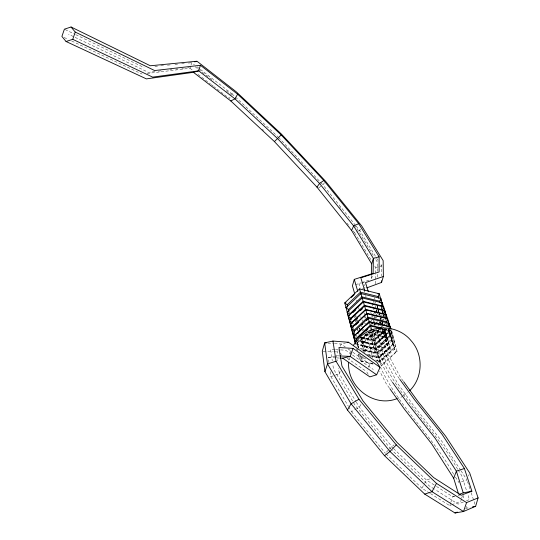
<?xml version="1.0" encoding="UTF-8"?>
<svg xmlns="http://www.w3.org/2000/svg" width="540" height="540" viewBox="0 0 540 540"><rect width="100%" height="100%" fill="white"/><g stroke="black" fill="none" stroke-linecap="round" stroke-linejoin="round"><path stroke-width="0.41" stroke-dasharray="2.7 2.03" d="M377.339 277.088L377.372 272.133M377.372 271.31L377.426 262.238L374.841 257.992M375.557 283.858L375.664 274.144M375.678 273.334L375.739 267.665L374.024 264.823M371.412 275.279L371.311 279.356L372.425 275.643M348.962 360.072L349.312 357.595M338.087 350.527L336.582 355.799L337.345 360.72M364.574 285.822L365.047 284.222M461.457 498.96L460.782 501.242L451.899 504.738M461.68 498.197L462.348 495.916M381.949 264.506L381.463 266.051L381.537 275.873M147.056 73.487L189.979 68.256L190.735 65.88M190.984 65.09L191.747 62.714L194.38 64.753M340.153 371.547L339.377 373.849L355.928 401.504M430.488 493.594L449.678 505.615L450.698 502.666M450.954 501.93L452.736 496.766L454.235 496.213M340.315 346.207L341.111 344.041L345.56 342.961M381.753 329.265L389.664 331.202L391.824 331.189L397.069 351.263L381.193 366.093L381.132 365.661L395.401 352.323L390.683 334.28L391.824 331.189L382.016 328.793M381.226 324.824L382.077 322.582M379.964 320.861L380.815 318.647M468.504 476.091L469.105 474.525M364.446 352.593L365.344 350.264L363.292 350.217L377.723 353.72L388.55 343.582L384.804 329.407L382.691 329.427L385.742 341.03L388.395 343.103L377.582 353.234M384.237 328.995L385.911 335.353L384.257 336.339L375.165 344.871L363.049 341.921L361.861 344.959L376.157 348.428L386.883 338.378L384.365 328.793M360.058 353.255L358.85 356.36L363.69 357.534M356.954 347.173L357.845 344.898L376.319 349.387L390.177 336.4L388.294 329.204M374.679 304.27L375.509 302.15M360.747 340.848L361.921 337.844L373.957 340.774L382.975 332.303L384.622 331.337L383.994 328.968M353.693 334.739L354.571 332.539M355.313 317.331L355.88 315.92M349.893 353.464L350.885 351.182M360.464 229.149L359.795 230.675L358.344 231.296M368.206 374.233L366.559 371.581L367.24 370.109M368.604 367.16L369.974 364.217L372.964 363.272M429.773 493.148L421.956 488.248L424.183 484.144M424.555 483.455L426.411 480.033L430.029 478.811M230.081 97.139L229.318 98.462L213.982 86.683M360.963 404.426L359.316 407.18L356.495 408.814M355.583 225.443L322.961 184.896L325.1 181.838M386.505 452.068L388.773 449.685M389.34 449.091L394.031 444.832M356.076 301.226L357.271 300.085M373.505 313.659L375.293 311.972M375.887 311.411L377.082 310.284M373.761 316.987L375.563 315.293M376.157 314.726L378.56 312.464M370.953 320.888L373.349 318.627M373.95 318.06L375.151 316.933M374.693 318.121L375.854 317.027M371.196 324.25L373.606 321.982M371.844 324.257L373.613 322.589M380.693 315.92L381.868 314.813M381.496 317.209L383.312 315.502L384.568 316.447M373.781 324.965L374.956 323.858M375.543 323.305L377.305 321.651M373.997 325.37L375.212 324.23M375.82 323.656L377.642 321.941M367.132 333.356L360.477 339.62L362.232 338.607L369.158 332.087M357.298 343.062L369.205 331.857M378.149 324.02L380.579 321.732M381.193 321.158L383.623 318.87M379.276 323.561L380.464 322.441M382.846 320.2L384.041 319.079M371.776 330.723L360.848 340.997L363.474 343.096L372.782 334.341L372.695 333.801L387.376 337.379L391.014 351.257L380.032 361.523L376.785 360.74M373.275 330.804L371.5 332.471L371.588 332.991L368.32 332.195M368.948 332.127L371.392 332.728L374.443 329.852M379.937 324.689L382.381 322.387M371.588 332.991L374.652 330.109M372.695 333.801L361.706 344.129L363.474 343.096M365.924 334.577L372.337 336.137L372.249 335.637L379.006 329.292M381.456 326.984L382.685 325.829M383.299 325.249L385.142 323.521M365.472 334.226L372.458 335.927L379.438 329.366M379.553 329.36L372.337 336.137L371.392 332.728M383.758 325.411L386.161 323.15M364.784 335.023L372.634 336.94L380.876 329.191M364.284 335.158L372.85 337.244L381.011 329.569M361.476 337.439L373.592 340.389L373.511 339.896L385.351 328.779M361.989 337.365L373.727 340.227L384.291 330.311L383.873 328.732M386.316 328.442L373.592 340.389L372.634 336.94M386.957 328.961L373.903 341.219L374.868 344.702L390.137 330.379L387.551 328.401M359.654 337.75L374.038 341.267L384.622 331.337M357.284 339.964L374.936 344.297L385.574 334.314L384.115 328.759M356.764 340.814L375.098 345.269L388.854 332.37L388.017 329.197M363.049 341.921L361.031 341.901L375.246 345.357L385.911 335.353M355.577 343.811L376.083 348.793L376.002 348.32L389.833 335.353L391.46 334.375L390.4 330.305M387.41 340.025L385.742 341.03L376.576 349.63L364.351 346.66L362.313 346.619L376.657 350.102L387.41 340.025L384.467 328.806M359.829 348.705L377.305 352.944L377.231 352.478L391.169 339.424L392.81 338.425L390.548 329.778M362.34 350.433L377.73 354.166L391.709 341.071L388.76 329.798M367.376 354.152L378.662 356.886L389.549 346.694L386.876 344.608L383.812 332.93L384.952 329.879L381.733 329.09M391.709 341.071L394.369 343.136L378.729 357.77L378.662 357.311L392.722 344.156L394.369 343.136L391.055 330.453M378.803 357.804L392.877 344.635L388.429 327.625M370.19 356.15L379.08 358.304L389.995 348.091L385.938 332.924L374.612 330.156M376.589 360.659L379.816 361.436L379.748 360.99L393.903 347.753L395.557 346.721L391.183 329.981M378.594 362.036L380.167 362.421L394.362 349.151L389.664 331.202M403.13 395.813L401.078 397.244L397.933 398.324M403.812 395.341L407.916 392.479M318.695 187.853L321.746 185.74M395.401 352.323L397.069 351.263L394.362 349.151M389.995 348.091L388.314 349.137L379.013 357.845L379.08 358.304M386.876 344.608L388.55 343.582M390.137 330.379L388.517 331.344L374.787 344.223L374.868 344.702L359.404 340.943M348.604 406.661L351.56 411.669L355.793 409.219M378.135 315.083L379.208 314.496M377.15 310.014L376.083 310.588L377.939 311.999M200.32 69.343L231.971 93.839L233.354 93.123M353.153 230.911L354.719 232.862L357.622 231.613M465.48 508.579L470.124 507.344M463.388 501.991L458.096 504.11L434.835 489.395M466.412 500.789L469.429 499.581L467.627 493.985M449.678 505.615L451.163 505.035M362.482 288.637L365.56 287.51M364.325 282.366L358.965 284.195L360.167 288.245M355.577 284.702L361.085 282.832M361.868 282.569L370.528 279.625M461.41 481.856L467.006 480.006L461.133 470.961M330.19 371.642L330.878 376.596L334.739 375.347M335.516 375.098L339.377 373.849L338.486 368.105M375.739 267.665L379.316 266.659M380.032 266.456L381.463 266.051L380.16 263.932M328.934 362.556L328.253 357.601L336.582 355.799L338.972 355.901M455.031 496.348L452.736 496.766L434.943 485.46M458.089 495.794L459.621 495.518M155.054 71.537L148.365 72.326L68.56 34.25M158.402 71.138L160.906 70.841M170.107 69.748L171.781 69.552M175.959 69.053L177.633 68.857M181.818 68.357L183.492 68.162M187.67 67.662L189.344 67.466M154.933 66.44L157.444 66.191M160.792 65.846L164.14 65.509M167.481 65.171L170.829 64.834M175.014 64.409L177.525 64.152M181.703 63.727L184.214 63.477M188.399 63.052L191.747 62.714M355.934 320.787L357.217 320.76M385.938 332.924L383.812 332.93L373.781 330.48M387.376 337.379L385.229 337.372L372.782 334.341L371.979 331.445M359.924 337.831L361.921 337.844M356.238 343.818L376.002 348.32M328.253 357.601L336.265 357.912M337.068 357.946L339.471 358.04M372.418 363.548L362.124 361.058L360.058 360.976L358.121 353.774M323.129 351.189L333.173 351.715M334.01 351.756L338.189 351.979M334.773 349.569L330.608 349.333L332.269 360.761M335.61 349.623L339.775 349.859M340.605 349.906L345.607 350.19L351.83 354.53M327.935 343.109L333.7 343.521M334.523 343.575L341.111 344.041L345.236 346.923M355.347 335.475L356.927 335.86M361.665 337.014L373.511 339.896M354.206 335.671L356.63 336.258M377.231 352.478L358.655 347.969L357.136 342.245M368.888 354.942L378.662 357.311M367.382 355.023L379.013 357.845L380.032 361.523M364.176 357.217L358.85 356.36L358.209 353.977M375.651 359.998L379.748 360.99M365.992 358.985L361.267 357.838L360.058 360.976L373.066 364.129M359.735 316.859L361.274 317.237M371.041 323.278L379.039 325.228M379.836 325.424L383.036 326.207M355.293 320.8L356.906 321.192M364.142 322.961L365.756 323.352M384.48 328.685L389.219 329.846L393.903 347.753M352.235 323.69L353.849 324.088M360.848 325.985L362.414 326.369M373.174 330.007L390.683 334.28M372.587 330.919L386.377 334.287L385.229 337.372L388.314 349.137L391.014 351.257M358.972 328.712L361.415 329.312M362.232 329.508L363.865 329.906M369.92 332.087L371.5 332.471L372.458 335.927M361.611 330.338L363.245 330.737M365.695 334.037L372.249 335.637M364.797 334.793L372.762 336.731L373.727 340.227M64.172 37.489L67.952 39.265M71.739 41.047L142.101 74.095M65.151 29.552L75.013 34.303M75.769 34.668L144.059 67.547M434.126 488.95L429.192 485.831L392.026 450.245M434.234 485.008L426.411 480.033L394.011 449.003M339.572 352.931L342.34 354.848M347.186 358.189L366.559 371.581M352.526 355.016L373.288 369.475M347.983 348.847L352.107 351.729M352.796 352.208L369.974 364.217M382.367 311.189L383.609 312.12M189.979 68.256L193.313 70.814M197.978 74.398L210.647 84.125M211.316 84.638L213.314 86.171M388.854 332.37L391.46 334.375L376.083 348.793L375.098 345.269M382.354 328.82L384.291 330.311M390.177 336.4L392.81 338.425L377.305 352.944L376.319 349.387M197.019 66.791L199.658 68.837M195.197 66.771L197.836 68.809M198.497 69.316L213.671 81.041M226.206 90.727L232.801 95.823M385.574 334.314L382.975 332.303L381.368 326.201M386.883 338.378L384.257 336.339L382.239 328.664M392.877 344.635L395.557 346.721L379.816 361.436L377.73 354.166M359.64 336.541L362.232 338.607L366.188 353.275M262.339 129.215L263.56 130.356M231.971 93.839L277.999 136.816M393.41 448.423L359.316 407.18L356.346 402.212M385.979 453.85L421.956 488.248M278.566 137.423L320.119 181.852M320.686 182.466L322.961 184.896M390.805 449.077L355.239 405.493L333.45 368.921L332.741 364.021M351.56 411.669L385.371 453.263M356.11 226.091L359.795 230.675L376.265 257.56M339.505 206.888L340.551 208.184M354.105 225.045L356.711 228.292L374.409 257.283M346.889 223.081L350.021 226.996M403.211 381.078L400.302 377.062L387.518 353.241L380.012 329.171M399.364 378.695L395.914 373.923L382.455 348.705L376.495 329.15M392.087 381.706L388.712 377.001L375.084 350.966L369.711 332.465M389.354 388.01L385.938 383.211L379.748 371.23M460.681 470.266L442.166 441.733L414.221 406.471L397.514 383.245L385.209 360.025L375.894 329.353M457.637 469.314C431.372 422.05 384.122 386.134 372.904 331.108M458.089 470.016L461.7 475.598L466.594 490.786M453.634 474.262C432.959 436.408 399.155 407.363 380.889 368.105M455.429 477.056L459.014 482.652M376.697 258.269L377.993 260.395M354.719 232.862L371.452 260.564M330.878 376.596L348.179 405.945M467.525 481.599L470.927 491.954M471.19 492.75L475.112 504.698M462.996 495.302L464.238 499.25M466.479 506.365L466.979 507.951M372.013 303.487L373.012 306.7M373.262 307.503L374.261 310.709M374.51 311.513L375.509 314.726M375.766 315.529L376.515 317.932M378.263 323.548L379.013 325.957M371.844 313.902L372.823 317.115M373.802 320.328L374.288 321.928M374.537 322.731L375.273 325.141M364.136 290.642L364.621 292.255M365.58 295.414L366.093 297.094M370.744 312.417L371.48 314.834M371.729 315.644L372.215 317.257M373.194 320.476L373.93 322.9M374.173 323.703L374.666 325.316M363.865 312.35L364.568 314.766M364.804 315.569L365.506 317.986M364.318 315.529L365.02 317.945M369.212 332.424L377.426 360.774M358.567 307.476L359.519 310.844M362.036 319.741L362.495 321.361M366.073 333.997L372.789 357.757M378.662 356.886L376.576 349.63L376.657 350.102M380.167 362.421L381.193 366.093M376.157 348.428L375.165 344.871L375.246 345.357M374.936 344.297L373.957 340.774L374.038 341.267M370.258 328.279L370.636 329.65M357.115 342.272L358.627 347.929M356.69 340.747L358.553 347.753M360.443 354.8L362.124 361.058M356.839 348.766L357.264 350.345M356.832 348.968L357.264 350.568M359.282 327.942L359.687 329.468M361.82 337.318L364.351 346.66L363.163 349.731L377.649 353.248L377.723 353.72M355.509 314.226L356.15 316.622M356.643 318.317L357.284 320.733M359.215 327.976L359.735 329.771M357.426 328.408L358.061 330.791M358.682 333.025L359.107 334.625M359.336 335.549L363.933 352.559M354.152 316.379L354.571 317.939M355.28 320.517L355.698 322.083M357.649 329.393L358.067 330.959M348.894 311.297L349.333 312.916M353.147 327.362L354.024 330.466M354.362 331.972L354.794 333.578M377.231 305.93L377.636 307.476M378.445 310.574L378.857 312.12M379.06 312.89L379.667 315.212M377.271 306.49L377.676 308.036M377.879 308.806L378.486 311.121M377.069 306.342L377.926 309.602M378.142 310.419L378.783 312.863M374.49 297.594L374.915 299.214M380.167 321.624L380.565 323.15M380.005 321.827L380.855 325.073M379.742 321.705L380.167 323.318M376.326 309.589L377.17 312.788M375.098 305.856L375.928 309.029M376.137 309.825L376.974 313.004M373.39 300.355L374.011 302.717M388.908 329.589L392.722 344.156M387.072 323.359L387.497 324.965M388.645 329.791L391.169 339.424M385.574 318.816L385.992 320.416M388.368 329.771L389.833 335.353M384.277 314.908L384.696 316.494M386.303 323.959L386.917 326.322M382.894 312.005L383.508 314.348M383.711 315.131L384.122 316.697M381.618 307.881L382.259 310.325M382.475 311.135L383.326 314.395M383.542 315.205L384.392 318.465M381.47 307.746L382.104 310.183M382.32 310.993L383.171 314.24M383.38 315.05L383.805 316.676M381.591 309.447L382.435 312.667M382.57 322.637L382.988 324.223M382.03 320.821L382.867 323.993M382.34 322.65L383.792 328.178M380.768 316.906L381.389 319.268M382.219 322.427L382.631 324M382.111 322.67L383.346 327.375M379.438 312.775L380.052 315.124M379.755 314.624L380.369 316.96M380.572 317.743L380.983 319.302M378.128 308.711L378.945 311.816M380.579 318.04L380.983 319.592M372.762 336.731L372.85 337.244"/><path stroke-width="0.81" d="M354.713 293.861L352.424 285.775L354.287 279.369L373.086 273.409L373.383 258.41L353.612 225.896L319.531 183.465L277.736 138.746L234.961 98.84L198.666 70.841L193.428 72.326L146.401 78.887L66.062 41.499L61.904 36.423L64.388 29.187L71.051 27L75.236 32.062L154.643 70.558L200.435 65.286L237.62 94.189L281.185 134.939L323.825 180.495L358.709 223.695L379.12 256.797L379.114 271.957L360.828 277.79L364.743 290.628M371.452 273.645L371.702 263.844L373.383 258.41L379.12 256.797M340.274 358.067L342.677 358.162L369.86 376.88L376.63 374.78L380.059 367.355L376.704 362.09L348.523 342.245L332.971 341.057L324.648 342.88L322.292 351.142L324.925 371.669L347.429 410.002L384.521 455.693L424.717 494.107L455.038 513L463.509 511.508L475.639 506.291L478.096 497.914L469.706 472.952L445.595 436.131L417.744 401.152L403.69 381.746M366.761 287.881L381.584 282.413L383.366 276.46L383.157 260.624L361.793 226.098L325.532 181.224L281.306 133.981L236.115 91.699L196.965 61.223L150.322 65.772L71.051 27M200.435 65.286L198.666 70.841L152.678 77.126L72.745 39.332L66.062 41.499M324.925 371.669L327.497 363.967L324.648 342.88L326.295 342.995M72.745 39.332L75.236 32.062M466.567 502.592L463.509 511.508L432.014 491.704L389.995 451.487L351.108 403.785L327.497 363.967L336.035 361.213L358.945 399.263L396.286 444.859L436.489 483.395L466.567 502.592L478.096 497.914M380.059 367.355L353.059 348.401L350.136 356.387L342.677 358.162M389.502 329.083L390.353 326.788L369.279 321.638L353.518 336.488L356.103 338.56L356.542 340.18M389.192 323.325L388.064 326.349L369.238 321.746L355.165 335.009L352.6 332.957L368.253 318.195L389.192 323.325L390.643 328.867M386.964 323.365L386.546 321.759L387.666 318.769L366.903 313.679L351.392 328.327L353.936 330.345L354.362 331.952M458.582 494.1L453.695 478.244L456.374 471.163L464.4 468.518L471.886 491.204L461.153 495.234L433.647 477.596L397.055 442.496L363.022 400.99L341.969 366.174L338.945 347.517L353.059 348.401M381.665 307.321L381.254 305.762L382.361 302.9L362.219 297.945L347.18 312.188L354.517 339.755M380.194 302.873L379.769 301.253L380.862 298.431L360.896 293.517L345.998 307.638L348.428 309.528L348.86 311.148M378.641 298.175L378.216 296.568L379.31 293.78L359.525 288.907L344.763 302.906L351.074 326.558M371.702 263.844L351.621 230.486L353.612 225.896L358.709 223.695M436.489 483.395L432.014 491.704L424.717 494.107M237.62 94.189L234.961 98.84L230.803 100.973L193.428 72.326M347.429 410.002L351.108 403.785L358.945 399.263M351.621 230.486L316.966 187.15L319.531 183.465L323.825 180.495M353.518 345.094L359.249 338.006M409.664 390.697C423.131 377.642 423.617 354.274 410.954 340.531C398.932 325.796 374.544 323.318 360.524 336.683M281.185 134.939L274.421 141.588L230.803 100.973M396.286 444.859L389.995 451.487L384.521 455.693M351.25 297.506L354.254 294.665M347.598 306.376L347.166 304.769L360.437 292.187L378.216 296.568M348.428 309.528L361.82 296.838L379.769 301.253M381.254 305.762L363.157 301.313L349.637 314.105L347.18 312.188L348.327 311.594M351.142 319.781L350.723 318.209L348.246 316.265L363.406 301.928L383.704 306.909L385.587 314.132M352.917 312.572L355.86 309.785M350.723 318.209L364.351 305.323L382.59 309.805L383.704 306.909L381.665 306.997M383.69 311.033L385.067 310.986L383.947 313.909L365.567 309.4L351.824 322.38L349.326 320.409L364.608 305.964L385.067 310.986L387.599 320.686M360.565 310.5L362.347 308.819M356.285 319.437L357.48 318.303M384.973 314.888L386.357 314.847L385.236 317.804L366.714 313.268L352.87 326.336L350.352 324.338L365.749 309.798L386.357 314.847L388.699 323.798M355.556 325.087L358.574 322.238M353.936 330.345L367.882 317.189L386.546 321.759M361.665 325.087L362.88 323.939M366.532 320.497L367.747 319.349M357.743 333.173L360.194 330.865M366.316 325.094L369.38 322.211L369.279 321.638L370.271 325.215L382.111 328.111M356.103 338.56L370.271 325.215M365.938 331.02L367.713 329.346M369.799 331.297L371.588 329.616L373.174 330.007M355.874 340.274L354.686 340.956L355.327 343.359M353.518 336.488L354.699 335.812M351.392 328.327L352.559 327.685M352.094 323.393L350.352 324.338L355.57 344.021M349.326 320.409L350.48 319.795M348.246 316.265L349.394 315.657M345.998 307.638L347.699 306.767M345.89 302.339L344.763 302.906L347.166 304.769M455.038 513L457.279 512.055M459.486 494.262L463.239 492.872L471.886 491.204M383.366 276.46L365.513 282.623L368.26 291.452M397.15 398.594C373.93 407.997 347.22 387.065 348.617 362.549M194.731 61.864L196.222 61.439M347.038 342.603L348.523 342.245M472.487 506.898L475.639 506.291M377.993 293.861L379.31 293.78L381.152 300.834M381.011 302.96L382.361 302.9L384.858 312.464M385.574 318.816L387.666 318.769L389.725 326.632M388.213 326.815L390.353 326.788L390.974 329.184M339.768 355.934L350.136 356.387L376.63 374.78M381.2 328.59L370.575 325.998L354.686 340.956L355.988 342.009M274.421 141.588L316.966 187.15M399.857 379.377L414.652 399.85L442.105 434.376L464.4 468.518M392.567 382.381L407.997 403.913L435.146 438.257L456.374 471.163L463.239 492.872M389.839 388.692L404.48 409.259L431.723 443.887L453.695 478.244M354.287 279.369L357.791 291.438M371.588 329.616L370.575 325.998L370.676 326.558M369.238 321.746L368.253 318.195L368.354 318.776M366.714 313.268L365.749 309.798L365.857 310.392M367.882 317.189L366.903 313.679L367.018 314.273M364.351 305.323L363.406 301.928L363.521 302.535M365.567 309.4L364.608 305.964L364.723 306.572M363.157 301.313L362.219 297.945L362.34 298.566M361.82 296.838L360.896 293.517L361.024 294.145M359.525 288.907L360.437 292.187M380.862 298.431L382.725 305.546M332.971 341.057L336.035 361.213M381.577 280.78L381.584 282.413"/></g></svg>
